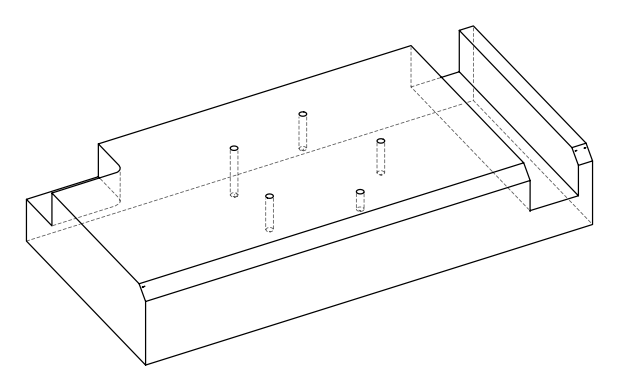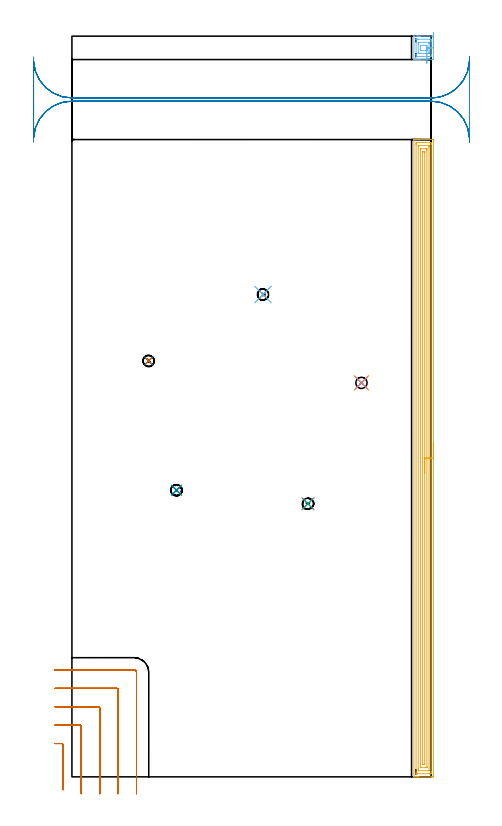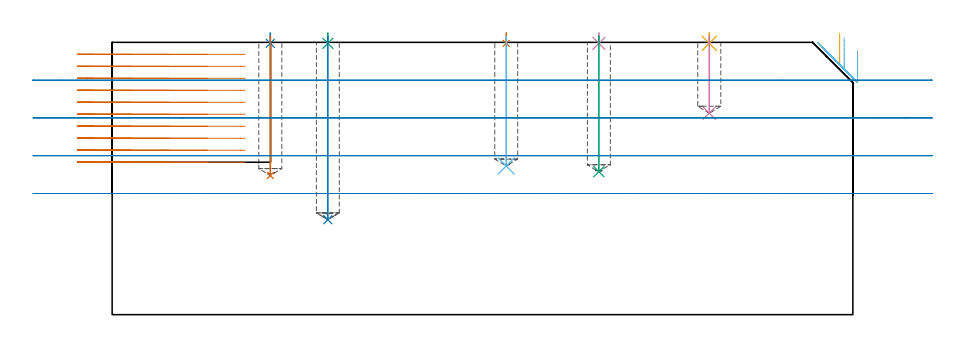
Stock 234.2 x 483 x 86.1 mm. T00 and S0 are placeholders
(PLAN: 14 operations, 4 tool changes, 35.2 min)
(1 SPOT_DRILL | STEP1POCKET | NXT0321_9005460120000 | 0.03 min | 1 mm3)
(2 SPOT_DRILL_1 | STEP1POCKET_1 | NXT0321_9005460120000 | 0.03 min | 0 mm3)
(3 SPOT_DRILL_2 | STEP1POCKET_2 | NXT0321_9005460120000 | 0.03 min | 0 mm3)
(4 SPOT_DRILL_3 | STEP1POCKET_3 | NXT0321_9005460120000 | 0.03 min | 0 mm3)
(5 SPOT_DRILL_4 | STEP1POCKET_4 | NXT0321_9005460120000 | 0.03 min | 0 mm3)
(6 DRILL_BLIND_HOLE_INTO_CENTER | STEP1POCKET | UGT0301_193 | 0.17 min | 1556 mm3)
(7 DRILL_BLIND_HOLE_INTO_CENTER_1 | STEP1POCKET_1 | UGT0301_193 | 0.18 min | 1682 mm3)
(8 DRILL_BLIND_HOLE_INTO_CENTER_2 | STEP1POCKET_2 | UGT0301_193 | 0.23 min | 2257 mm3)
(9 DRILL_BLIND_HOLE_INTO_CENTER_3 | STEP1POCKET_3 | UGT0301_193 | 0.17 min | 1632 mm3)
(10 DRILL_BLIND_HOLE_INTO_CENTER_4 | STEP1POCKET_4 | UGT0301_193 | 0.1 min | 864 mm3)
(11 AREA_MILL | FG_CHAMFER_SURFACE | UGT0205_001 | 16.86 min | 34059 mm3)
(12 AREA_MILL_1 | FG_CHAMFER_SURFACE_1 | UGT0205_001 | 0.83 min | 1775 mm3)
(13 MILL_CORNER_NOTCH_RECTANGULAR | CORNER_NOTCH_RECTANGULAR | NXT0201_012 | Follow Part, ap 4, ae 75% | 9.71 min | 146808 mm3)
(14 MILL_RECTANGULAR_SLOT | SLOT_RECTANGULAR | UGT0201_020 | Follow Part, ap 12.5, ae 75% | 6.84 min | 582338 mm3)
(TOOL NXT0321_9005460120000 | NC Spot Drill, 142deg, 12mm, Carbide, Uncoated | D12 PA142 FL30 Z2)
(TOOL UGT0301_193 | Twist Drill 7.3 mm | D7.3 PA118 FL66 Z2)
(TOOL UGT0205_001 | Chamfer Mill 20 x 3 x 45 deg. | D20 FL50 Z2)
(TOOL NXT0201_012 | ENDMILL 16mm [2P460-1600-NA 1630] | D16 FL38 Z6)
(TOOL UGT0201_020 | End mill 50 mm | D50 FL50 Z4)
(OP 1 SPOT_DRILL)
G17 G21 G94 G90
T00 M6
G54
G17 G0 G90 X124.6 Y314.5 S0 M3
G43 Z96.1 H0
G94 G81 G98 Z85.786 F250. R89.1
G80
M5
M2
(OP 2 SPOT_DRILL_1)
G17 G21 G94 G90
T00 M6
G54
G17 G0 G90 X50. Y271.2 S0 M3
G43 Z96.1 H0
G94 G81 G98 Z85.786 F250. R89.1
G80
M5
M2
(OP 3 SPOT_DRILL_2)
G17 G21 G94 G90
T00 M6
G54
G17 G0 G90 X68.2 Y186.9 S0 M3
G43 Z96.1 H0
G94 G81 G98 Z85.786 F250. R89.1
G80
M5
M2
(OP 4 SPOT_DRILL_3)
G17 G21 G94 G90
T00 M6
G54
G17 G0 G90 X153.9 Y178.1 S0 M3
G43 Z96.1 H0
G94 G81 G98 Z85.786 F250. R89.1
G80
M5
M2
(OP 5 SPOT_DRILL_4)
G17 G21 G94 G90
T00 M6
G54
G17 G0 G90 X188.8 Y256.9 S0 M3
G43 Z96.1 H0
G94 G81 G98 Z85.786 F250. R89.1
G80
M5
M2
(OP 6 DRILL_BLIND_HOLE_INTO_CENTER)
G17 G21 G94 G90
T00 M6
G54
G17 G0 G90 X124.6 Y314.5 S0 M3
G43 Z96.1 H0
G94 G81 G98 Z47. F250. R88.1
G80
M5
M2
(OP 7 DRILL_BLIND_HOLE_INTO_CENTER_1)
G17 G21 G94 G90
T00 M6
G54
G17 G0 G90 X50. Y271.2 S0 M3
G43 Z96.1 H0
G94 G81 G98 Z44. F250. R88.1
G80
M5
M2
(OP 8 DRILL_BLIND_HOLE_INTO_CENTER_2)
G17 G21 G94 G90
T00 M6
G54
G17 G0 G90 X68.2 Y186.9 S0 M3
G43 Z96.1 H0
G94 G81 G98 Z30. F250. R88.1
G80
M5
M2
(OP 9 DRILL_BLIND_HOLE_INTO_CENTER_3)
G17 G21 G94 G90
T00 M6
G54
G17 G0 G90 X153.9 Y178.1 S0 M3
G43 Z96.1 H0
G94 G81 G98 Z45.2 F250. R88.1
G80
M5
M2
(OP 10 DRILL_BLIND_HOLE_INTO_CENTER_4)
G17 G21 G94 G90
T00 M6
G54
G17 G0 G90 X188.8 Y256.9 S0 M3
G43 Z96.1 H0
G94 G81 G98 Z63.7 F250. R88.1
G80
M5
M2
(OP 11 AREA_MILL)
G17 G21 G94 G90
T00 M6
G54
G17 G0 G90 X235.7 Y217.8 S1061 M3
G43 Z96.1 H0
Z83.4
G94 G1 Y217.762 Z82.528 F250.
Y217.648 Z81.664
Y217.459 Z80.812
Y217.197 Z79.98
Y216.863 Z79.174
Y216.46 Z78.4
Y215.992 Z77.664
Y215.46 Z76.972
Y214.871 Z76.329
Y214.228 Z75.74
Y213.536 Z75.209
Y212.8 Z74.74
Y212.026 Z74.337
Y211.22 Z74.003
Y210.388 Z73.741
Y209.536 Z73.552
Y208.672 Z73.438
Y207.8 Z73.4
Y0.938
X235.699 Y0.614 Z73.401
X235.694 Y0.051 Z73.404
X235.692 Y0.008 Z73.406
X235.133 Y0.003 Z73.964
X234.522 Y0. Z74.576
X226.236 Z82.858
X225.679 Z83.417
X225.346 Z83.75
X224.79 Z84.306
X224.457 Z84.638
X223.79 Z85.309
X223.425 Z85.675
X223.044 Y0.007 Z86.048
X223.003 Y0.01 Z86.088
X223. Y0.167 Z86.1
Y415.433
X223.003 Y415.59 Z86.088
X223.044 Y415.593 Z86.048
X223.425 Y415.6 Z85.675
X223.79 Z85.309
X224.457 Z84.638
X225.68 Z83.417
X226.236 Z82.858
X235.133 Z73.964
X235.413 Y415.598 Z73.684
X235.692 Y415.59 Z73.406
X235.699 Y415.311 Z73.399
X235.7 Y207.8 Z73.4
X234.286 Z74.814
Y3.25
X234.283 Y2.4 Z74.817
X234.281 Y2.362 Z74.819
X234.243 Y2.01 Z74.857
X233.75 Y2.002 Z75.35
X233.354 Y2.001 Z75.746
X232.862 Y2. Z76.238
X225.346 Y2.001 Z83.754
X224.852 Y2.003 Z84.248
X224.457 Y2.01 Z84.643
X224.419 Y2.4 Z84.681
X224.417 Y2.44 Z84.683
X224.414 Y3.293 Z84.686
Y412.35
X224.417 Y413.2 Z84.683
X224.419 Y413.238 Z84.681
X224.457 Y413.59 Z84.643
X224.95 Y413.598 Z84.15
X225.346 Y413.599 Z83.754
X225.838 Y413.6 Z83.262
X233.354 Y413.599 Z75.746
X233.848 Y413.597 Z75.252
X234.243 Y413.59 Z74.857
X234.281 Y413.2 Z74.819
X234.283 Y413.16 Z74.817
X234.286 Y412.307 Z74.814
Y207.8
X232.872 Z76.228
X232.871 Y4.186 Z76.229
Y4.084
X232.868 Y4.033 Z76.232
X232.866 Y4.016 Z76.234
X232.834 Y4.01 Z76.266
X232.648 Y4.001 Z76.452
X226.051 Z83.049
X225.928 Y4.005 Z83.172
X225.835 Y4.01 Z83.265
X225.833 Y4.05 Z83.267
X225.83 Y4.186 Z83.27
X225.829 Y4.595 Z83.271
X225.828 Y5.079 Z83.272
X225.829 Y411.414 Z83.271
Y411.516
X225.832 Y411.567 Z83.268
X225.834 Y411.584 Z83.266
X225.866 Y411.59 Z83.234
X226.052 Y411.599 Z83.048
X232.649 Z76.451
X232.773 Y411.595 Z76.327
X232.865 Y411.59 Z76.235
X232.867 Y411.55 Z76.233
X232.87 Y411.414 Z76.23
X232.871 Y411.005 Z76.229
X232.872 Y410.521 Z76.228
Y207.8
X231.457 Z77.643
Y6.865
X231.455 Y6.091 Z77.645
X231.453 Y6.038 Z77.647
X231.451 Y6.017 Z77.649
X231.437 Y6.01 Z77.663
X231.331 Y6.006 Z77.769
X231.115 Y6.002 Z77.985
X230.685 Y6. Z78.415
X228.015 Z81.085
X227.574 Y6.002 Z81.526
X227.367 Y6.005 Z81.733
X227.264 Y6.01 Z81.836
X227.249 Y6.014 Z81.851
X227.247 Y6.03 Z81.853
X227.245 Y6.068 Z81.855
X227.243 Y6.748 Z81.857
Y6.865
Y408.735
X227.245 Y409.509 Z81.855
X227.247 Y409.562 Z81.853
X227.249 Y409.583 Z81.851
X227.263 Y409.59 Z81.837
X227.369 Y409.594 Z81.731
X227.585 Y409.598 Z81.515
X228.015 Y409.6 Z81.085
X230.685 Z78.415
X231.126 Y409.598 Z77.974
X231.333 Y409.595 Z77.767
X231.436 Y409.59 Z77.664
X231.451 Y409.586 Z77.649
X231.453 Y409.57 Z77.647
X231.455 Y409.532 Z77.645
X231.457 Y408.852 Z77.643
Y408.735
Y207.8
X230.043 Z79.057
Y8.651
X230.042 Y8.403 Z79.058
X230.037 Y8.153 Z79.063
X230.031 Y8.01 Z79.069
X229.957 Y8.005 Z79.143
X229.795 Y8.001 Z79.305
X229.554 Y8. Z79.546
X228.905 Z80.195
X228.663 Y8.001 Z80.437
X228.659 Y8.005 Z80.441
X228.658 Y8.007 Z80.442
X228.657 Y406.949 Z80.443
X228.658 Y407.197 Z80.442
X228.663 Y407.447 Z80.437
X228.669 Y407.59 Z80.431
X228.743 Y407.595 Z80.357
X228.905 Y407.599 Z80.195
X229.146 Y407.6 Z79.954
X229.795 Z79.305
X230.037 Y407.599 Z79.063
X230.041 Y407.595 Z79.059
X230.042 Y407.593 Z79.058
X230.043 Y207.8 Z79.057
Y206.928 Z79.095
Y206.064 Z79.209
Y205.212 Z79.398
Y204.38 Z79.66
Y203.574 Z79.994
Y202.8 Z80.397
Y202.064 Z80.865
Y201.372 Z81.396
Y200.729 Z81.986
Y200.14 Z82.629
Y199.608 Z83.321
Y199.14 Z84.057
Y198.737 Z84.831
Y198.403 Z85.637
Y198.141 Z86.469
Y197.952 Z87.32
Y197.838 Z88.185
Y197.8 Z89.057
G0 Z96.1
M5
M2
(OP 12 AREA_MILL_1)
G17 G21 G94 G90
T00 M6
G54
G17 G0 G90 X235.7 Y485.35 S1061 M3
G43 Z96.1 H0
Z83.4
G94 G1 Y485.312 Z82.528 F250.
Y485.198 Z81.663
Y485.009 Z80.812
Y484.747 Z79.98
Y484.413 Z79.174
Y484.01 Z78.4
Y483.542 Z77.664
Y483.01 Z76.972
Y482.421 Z76.329
Y481.778 Z75.74
Y481.086 Z75.208
Y480.35 Z74.74
Y479.576 Z74.337
Y478.77 Z74.003
Y477.938 Z73.741
Y477.086 Z73.552
Y476.222 Z73.438
Y475.35 Z73.4
Y468.567
X235.698 Y468.245 Z73.402
X235.691 Y467.707 Z73.405
X235.676 Y467.703 Z73.421
X235.133 Y467.7 Z73.963
X227.126 Z81.968
X226.438 Z82.66
X226.236 Z82.861
X225.548 Z83.549
X225.346 Z83.75
X224.942 Z84.157
X223.868 Z85.231
X223.257 Z85.841
X223.028 Z86.064
X223.003 Y467.709 Z86.089
X223. Y467.801 Z86.1
Y482.899
X223.003 Y482.99 Z86.089
X223.026 Y482.993 Z86.067
X223.257 Y483. Z85.841
X224.942 Z84.157
X225.346 Z83.75
X225.548 Z83.549
X226.236 Z82.861
X226.438 Z82.66
X227.126 Z81.968
X235.133 Z73.963
X235.479 Y482.997 Z73.617
X235.691 Y482.99 Z73.405
X235.699 Y482.778 Z73.399
X235.7 Y482.455 Z73.4
Y475.35
X234.286 Z74.814
Y470.867
X234.282 Y470.021 Z74.818
X234.28 Y469.985 Z74.82
X234.243 Y469.71 Z74.857
X233.673 Y469.702 Z75.427
X233.354 Y469.701 Z75.746
X232.786 Y469.7 Z76.314
X225.346 Y469.701 Z83.754
X224.775 Y469.703 Z84.325
X224.457 Y469.71 Z84.643
X224.42 Y470.021 Z84.68
X224.417 Y470.06 Z84.683
X224.414 Y470.909 Z84.686
Y470.952
Y479.833
X224.418 Y480.679 Z84.682
X224.42 Y480.715 Z84.68
X224.457 Y480.99 Z84.643
X225.027 Y480.998 Z84.073
X225.346 Y480.999 Z83.754
X225.914 Y481. Z83.186
X233.354 Y480.999 Z75.746
X233.925 Y480.997 Z75.175
X234.243 Y480.99 Z74.857
X234.28 Y480.679 Z74.82
X234.283 Y480.64 Z74.817
X234.286 Y479.791 Z74.814
Y479.748
Y475.35
X232.872 Z76.228
Y473.167
X232.871 Y472.279 Z76.229
X232.87 Y471.797 Z76.23
X232.868 Y471.747 Z76.232
X232.865 Y471.727 Z76.235
X232.852 Y471.71 Z76.248
X232.659 Y471.703 Z76.441
X232.561 Y471.7 Z76.539
X226.236 Z82.864
X226.138 Y471.702 Z82.962
X225.943 Y471.708 Z83.157
X225.835 Y471.713 Z83.265
X225.832 Y471.74 Z83.268
X225.83 Y471.797 Z83.27
X225.829 Y472.204 Z83.271
X225.828 Y472.686 Z83.272
Y477.533
X225.829 Y478.421 Z83.271
X225.83 Y478.903 Z83.27
X225.832 Y478.953 Z83.268
X225.835 Y478.973 Z83.265
X225.848 Y478.99 Z83.252
X226.041 Y478.997 Z83.059
X226.139 Y479. Z82.961
X232.464 Z76.636
X232.562 Y478.998 Z76.538
X232.757 Y478.992 Z76.343
X232.865 Y478.987 Z76.235
X232.868 Y478.96 Z76.232
X232.87 Y478.903 Z76.23
X232.871 Y478.496 Z76.229
X232.872 Y478.014 Z76.228
Y475.35
X231.457 Z77.643
Y474.579
Y474.462
X231.441 Y473.707 Z77.659
X230.685 Y473.7 Z78.415
X227.889 Z81.211
X227.257 Y473.71 Z81.843
X227.243 Y474.345 Z81.857
Y476.238
X227.259 Y476.993 Z81.841
X228.015 Y477. Z81.085
X230.811 Z78.289
X231.444 Y476.99 Z77.656
X231.457 Y476.355 Z77.643
Y476.238
Y475.35
Y474.478 Z77.681
Y473.614 Z77.795
Y472.762 Z77.983
Y471.93 Z78.246
Y471.124 Z78.58
Y470.35 Z78.982
Y469.614 Z79.451
Y468.922 Z79.982
Y468.279 Z80.572
Y467.69 Z81.215
Y467.159 Z81.907
Y466.69 Z82.643
Y466.287 Z83.416
Y465.953 Z84.222
Y465.691 Z85.054
Y465.502 Z85.906
Y465.388 Z86.771
Y465.35 Z87.643
G0 Z96.1
M5
M2
(OP 13 MILL_CORNER_NOTCH_RECTANGULAR)
G17 G21 G94 G90
T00 M6
G54
G17 G0 G90 X-5.9 Y-8.403 S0 M3
G43 Z96.1 H1
Z82.31
G94 G1 Y-5.403 F250.
Y20.905 F500.
G3 X-6.695 Y21.7 R0.8
G1 X-8.
X-11. F250.
G0 Z96.1
X6.1 Y-11.
Z82.31
G1 Y-8.
Y32.905 F500.
G3 X5.305 Y33.7 R0.8
G1 X-8.
X-11. F250.
G0 Z96.1
X18.1 Y-11.
Z82.31
G1 Y-8.
Y44.905 F500.
G3 X17.305 Y45.7 R0.8
G1 X-8.
X-11. F250.
G0 Z96.1
X30.1 Y-11.
Z82.31
G1 Y-8.
Y56.904 F500.
G3 X29.304 Y57.7 R0.8
G1 X-8.
X-11. F250.
G0 Z96.1
X42.1 Y-11.
Z82.31
G1 Y-8.
Y68.1 F500.
G3 X40.5 Y69.7 R1.6
G1 X-8.
X-11. F250.
G0 Z96.1
X-5.9 Y-8.403
Z78.52
G1 Y-5.403
Y20.905 F500.
G3 X-6.695 Y21.7 R0.8
G1 X-8.
X-11. F250.
G0 Z96.1
X6.1 Y-11.
Z78.52
G1 Y-8.
Y32.905 F500.
G3 X5.305 Y33.7 R0.8
G1 X-8.
X-11. F250.
G0 Z96.1
X18.1 Y-11.
Z78.52
G1 Y-8.
Y44.905 F500.
G3 X17.305 Y45.7 R0.8
G1 X-8.
X-11. F250.
G0 Z96.1
X30.1 Y-11.
Z78.52
G1 Y-8.
Y56.905 F500.
G3 X29.305 Y57.7 R0.8
G1 X-8.
X-11. F250.
G0 Z96.1
X42.1 Y-11.
Z78.52
G1 Y-8.
Y68.1 F500.
G3 X40.5 Y69.7 R1.6
G1 X-8.
X-11. F250.
G0 Z96.1
X-5.9 Y-8.403
Z74.73
G1 Y-5.403
Y20.905 F500.
G3 X-6.695 Y21.7 R0.8
G1 X-8.
X-11. F250.
G0 Z96.1
X6.1 Y-11.
Z74.73
G1 Y-8.
Y32.905 F500.
G3 X5.305 Y33.7 R0.8
G1 X-8.
X-11. F250.
G0 Z96.1
X18.1 Y-11.
Z74.73
G1 Y-8.
Y44.905 F500.
G3 X17.305 Y45.7 R0.8
G1 X-8.
X-11. F250.
G0 Z96.1
X30.1 Y-11.
Z74.73
G1 Y-8.
Y56.905 F500.
G3 X29.305 Y57.7 R0.8
G1 X-8.
X-11. F250.
G0 Z96.1
X42.1 Y-11.
Z74.73
G1 Y-8.
Y68.1 F500.
G3 X40.5 Y69.7 R1.6
G1 X-8.
X-11. F250.
G0 Z96.1
X-5.9 Y-8.403
Z70.94
G1 Y-5.403
Y20.905 F500.
G3 X-6.695 Y21.7 R0.8
G1 X-8.
X-11. F250.
G0 Z96.1
X6.1 Y-11.
Z70.94
G1 Y-8.
Y32.905 F500.
G3 X5.305 Y33.7 R0.8
G1 X-8.
X-11. F250.
G0 Z96.1
X18.1 Y-11.
Z70.94
G1 Y-8.
Y44.905 F500.
G3 X17.305 Y45.7 R0.8
G1 X-8.
X-11. F250.
G0 Z96.1
X30.1 Y-11.
Z70.94
G1 Y-8.
Y56.905 F500.
G3 X29.305 Y57.7 R0.8
G1 X-8.
X-11. F250.
G0 Z96.1
X42.1 Y-11.
Z70.94
G1 Y-8.
Y68.1 F500.
G3 X40.5 Y69.7 R1.6
G1 X-8.
X-11. F250.
G0 Z96.1
X-5.9 Y-8.403
Z67.15
G1 Y-5.403
Y20.905 F500.
G3 X-6.695 Y21.7 R0.8
G1 X-8.
X-11. F250.
G0 Z96.1
X6.1 Y-11.
Z67.15
G1 Y-8.
Y32.905 F500.
G3 X5.305 Y33.7 R0.8
G1 X-8.
X-11. F250.
G0 Z96.1
X18.1 Y-11.
Z67.15
G1 Y-8.
Y44.905 F500.
G3 X17.305 Y45.7 R0.8
G1 X-8.
X-11. F250.
G0 Z96.1
X30.1 Y-11.
Z67.15
G1 Y-8.
Y56.905 F500.
G3 X29.305 Y57.7 R0.8
G1 X-8.
X-11. F250.
G0 Z96.1
X42.1 Y-11.
Z67.15
G1 Y-8.
Y68.1 F500.
G3 X40.5 Y69.7 R1.6
G1 X-8.
X-11. F250.
G0 Z96.1
X-5.9 Y-8.403
Z63.36
G1 Y-5.403
Y20.905 F500.
G3 X-6.695 Y21.7 R0.8
G1 X-8.
X-11. F250.
G0 Z96.1
X6.1 Y-11.
Z63.36
G1 Y-8.
Y32.905 F500.
G3 X5.305 Y33.7 R0.8
G1 X-8.
X-11. F250.
G0 Z96.1
X18.1 Y-11.
Z63.36
G1 Y-8.
Y44.905 F500.
G3 X17.305 Y45.7 R0.8
G1 X-8.
X-11. F250.
G0 Z96.1
X30.1 Y-11.
Z63.36
G1 Y-8.
Y56.905 F500.
G3 X29.305 Y57.7 R0.8
G1 X-8.
X-11. F250.
G0 Z96.1
X42.1 Y-11.
Z63.36
G1 Y-8.
Y68.1 F500.
G3 X40.5 Y69.7 R1.6
G1 X-8.
X-11. F250.
G0 Z96.1
X-5.9 Y-8.403
Z59.57
G1 Y-5.403
Y20.905 F500.
G3 X-6.695 Y21.7 R0.8
G1 X-8.
X-11. F250.
G0 Z96.1
X6.1 Y-11.
Z59.57
G1 Y-8.
Y32.905 F500.
G3 X5.305 Y33.7 R0.8
G1 X-8.
X-11. F250.
G0 Z96.1
X18.1 Y-11.
Z59.57
G1 Y-8.
Y44.905 F500.
G3 X17.305 Y45.7 R0.8
G1 X-8.
X-11. F250.
G0 Z96.1
X30.1 Y-11.
Z59.57
G1 Y-8.
Y56.905 F500.
G3 X29.305 Y57.7 R0.8
G1 X-8.
X-11. F250.
G0 Z96.1
X42.1 Y-11.
Z59.57
G1 Y-8.
Y68.1 F500.
G3 X40.5 Y69.7 R1.6
G1 X-8.
X-11. F250.
G0 Z96.1
X-5.9 Y-8.403
Z55.78
G1 Y-5.403
Y20.905 F500.
G3 X-6.695 Y21.7 R0.8
G1 X-8.
X-11. F250.
G0 Z96.1
X6.1 Y-11.
Z55.78
G1 Y-8.
Y32.905 F500.
G3 X5.305 Y33.7 R0.8
G1 X-8.
X-11. F250.
G0 Z96.1
X18.1 Y-11.
Z55.78
G1 Y-8.
Y44.905 F500.
G3 X17.305 Y45.7 R0.8
G1 X-8.
X-11. F250.
G0 Z96.1
X30.1 Y-11.
Z55.78
G1 Y-8.
Y56.905 F500.
G3 X29.305 Y57.7 R0.8
G1 X-8.
X-11. F250.
G0 Z96.1
X42.1 Y-11.
Z55.78
G1 Y-8.
Y68.1 F500.
G3 X40.5 Y69.7 R1.6
G1 X-8.
X-11. F250.
G0 Z96.1
X-5.9 Y-8.403
Z51.99
G1 Y-5.403
Y20.905 F500.
G3 X-6.695 Y21.7 R0.8
G1 X-8.
X-11. F250.
G0 Z96.1
X6.1 Y-11.
Z51.99
G1 Y-8.
Y32.905 F500.
G3 X5.305 Y33.7 R0.8
G1 X-8.
X-11. F250.
G0 Z96.1
X18.1 Y-11.
Z51.99
G1 Y-8.
Y44.905 F500.
G3 X17.305 Y45.7 R0.8
G1 X-8.
X-11. F250.
G0 Z96.1
X30.1 Y-11.
Z51.99
G1 Y-8.
Y56.905 F500.
G3 X29.305 Y57.7 R0.8
G1 X-8.
X-11. F250.
G0 Z96.1
X42.1 Y-11.
Z51.99
G1 Y-8.
Y68.1 F500.
G3 X40.5 Y69.7 R1.6
G1 X-8.
X-11. F250.
G0 Z96.1
X-5.9 Y-8.403
Z48.2
G1 Y-5.403
Y20.905 F500.
G3 X-6.695 Y21.7 R0.8
G1 X-8.
X-11. F250.
G0 Z96.1
X6.1 Y-11.
Z48.2
G1 Y-8.
Y32.905 F500.
G3 X5.305 Y33.7 R0.8
G1 X-8.
X-11. F250.
G0 Z96.1
X18.1 Y-11.
Z48.2
G1 Y-8.
Y44.905 F500.
G3 X17.305 Y45.7 R0.8
G1 X-8.
X-11. F250.
G0 Z96.1
X30.1 Y-11.
Z48.2
G1 Y-8.
Y56.905 F500.
G3 X29.305 Y57.7 R0.8
G1 X-8.
X-11. F250.
G0 Z96.1
X42.1 Y-11.
Z48.2
G1 Y-8.
Y68.1 F500.
G3 X40.5 Y69.7 R1.6
G1 X-8.
X-11. F250.
G0 Z96.1
M5
M2
(OP 14 MILL_RECTANGULAR_SLOT)
G17 G21 G94 G90
T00 M6
G54
G17 G0 G90 X-25.117 Y413.828 S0 M3
G43 Z96.1 H0
Z74.15
G94 G1 X-24.97 Y416.824 F250.
G2 X-16.518 Y434.365 R25. F500.
X-7.907 Y439.317 R25. F379.
X0. Y440.6 R25. F295.
G1 X211.955
X234.2 F500.
G2 X259.167 Y416.885 R25.
G1 X259.197 Y416.884
G3 X259.2 Y417.274 R25.
G1 Y466.035
G3 X259.197 Y466.418 R25.
G1 X259.167 Y466.417
G2 X234.2 Y442.7 R25.
G1 X0.
G2 X-24.97 Y466.476 R25.
G1 X-25.117 Y469.472 F250.
G0 Z96.1
X259.317
Z62.2
G1 X259.17 Y466.476
G2 X250.718 Y448.935 R25. F500.
X242.107 Y443.983 R25. F378.
X234.2 Y442.7 R25. F291.
G1 X22.245
X0. F500.
G2 X-24.97 Y466.476 R25.
G1 X-25.
Y416.824
X-24.97
G2 X0. Y440.6 R25.
G1 X234.2
G2 X259.17 Y416.824 R25.
G1 X259.317 Y413.828 F250.
G0 Y469.472 Z50.25
G1 X259.17 Y466.476
G2 X250.718 Y448.935 R25. F500.
X242.107 Y443.983 R25. F357.
X234.2 Y442.7 R25. F274.
G1 X22.245
X0. F500.
G2 X-24.97 Y466.476 R25.
G1 X-25.
Y416.824
X-24.97
G2 X0. Y440.6 R25.
G1 X234.2
G2 X259.17 Y416.824 R25.
G1 X259.317 Y413.828 F250.
G0 Y469.472 Z38.3
G1 X259.17 Y466.476
G2 X250.718 Y448.935 R25. F500.
X242.107 Y443.983 R25. F378.
X234.2 Y442.7 R25. F291.
G1 X22.245
X0. F500.
G2 X-24.97 Y466.476 R25.
G1 X-25.
Y416.824
X-24.97
G2 X0. Y440.6 R25.
G1 X234.2
G2 X259.17 Y416.824 R25.
G1 X259.317 Y413.828 F250.
G0 Z96.1
M5
M2
